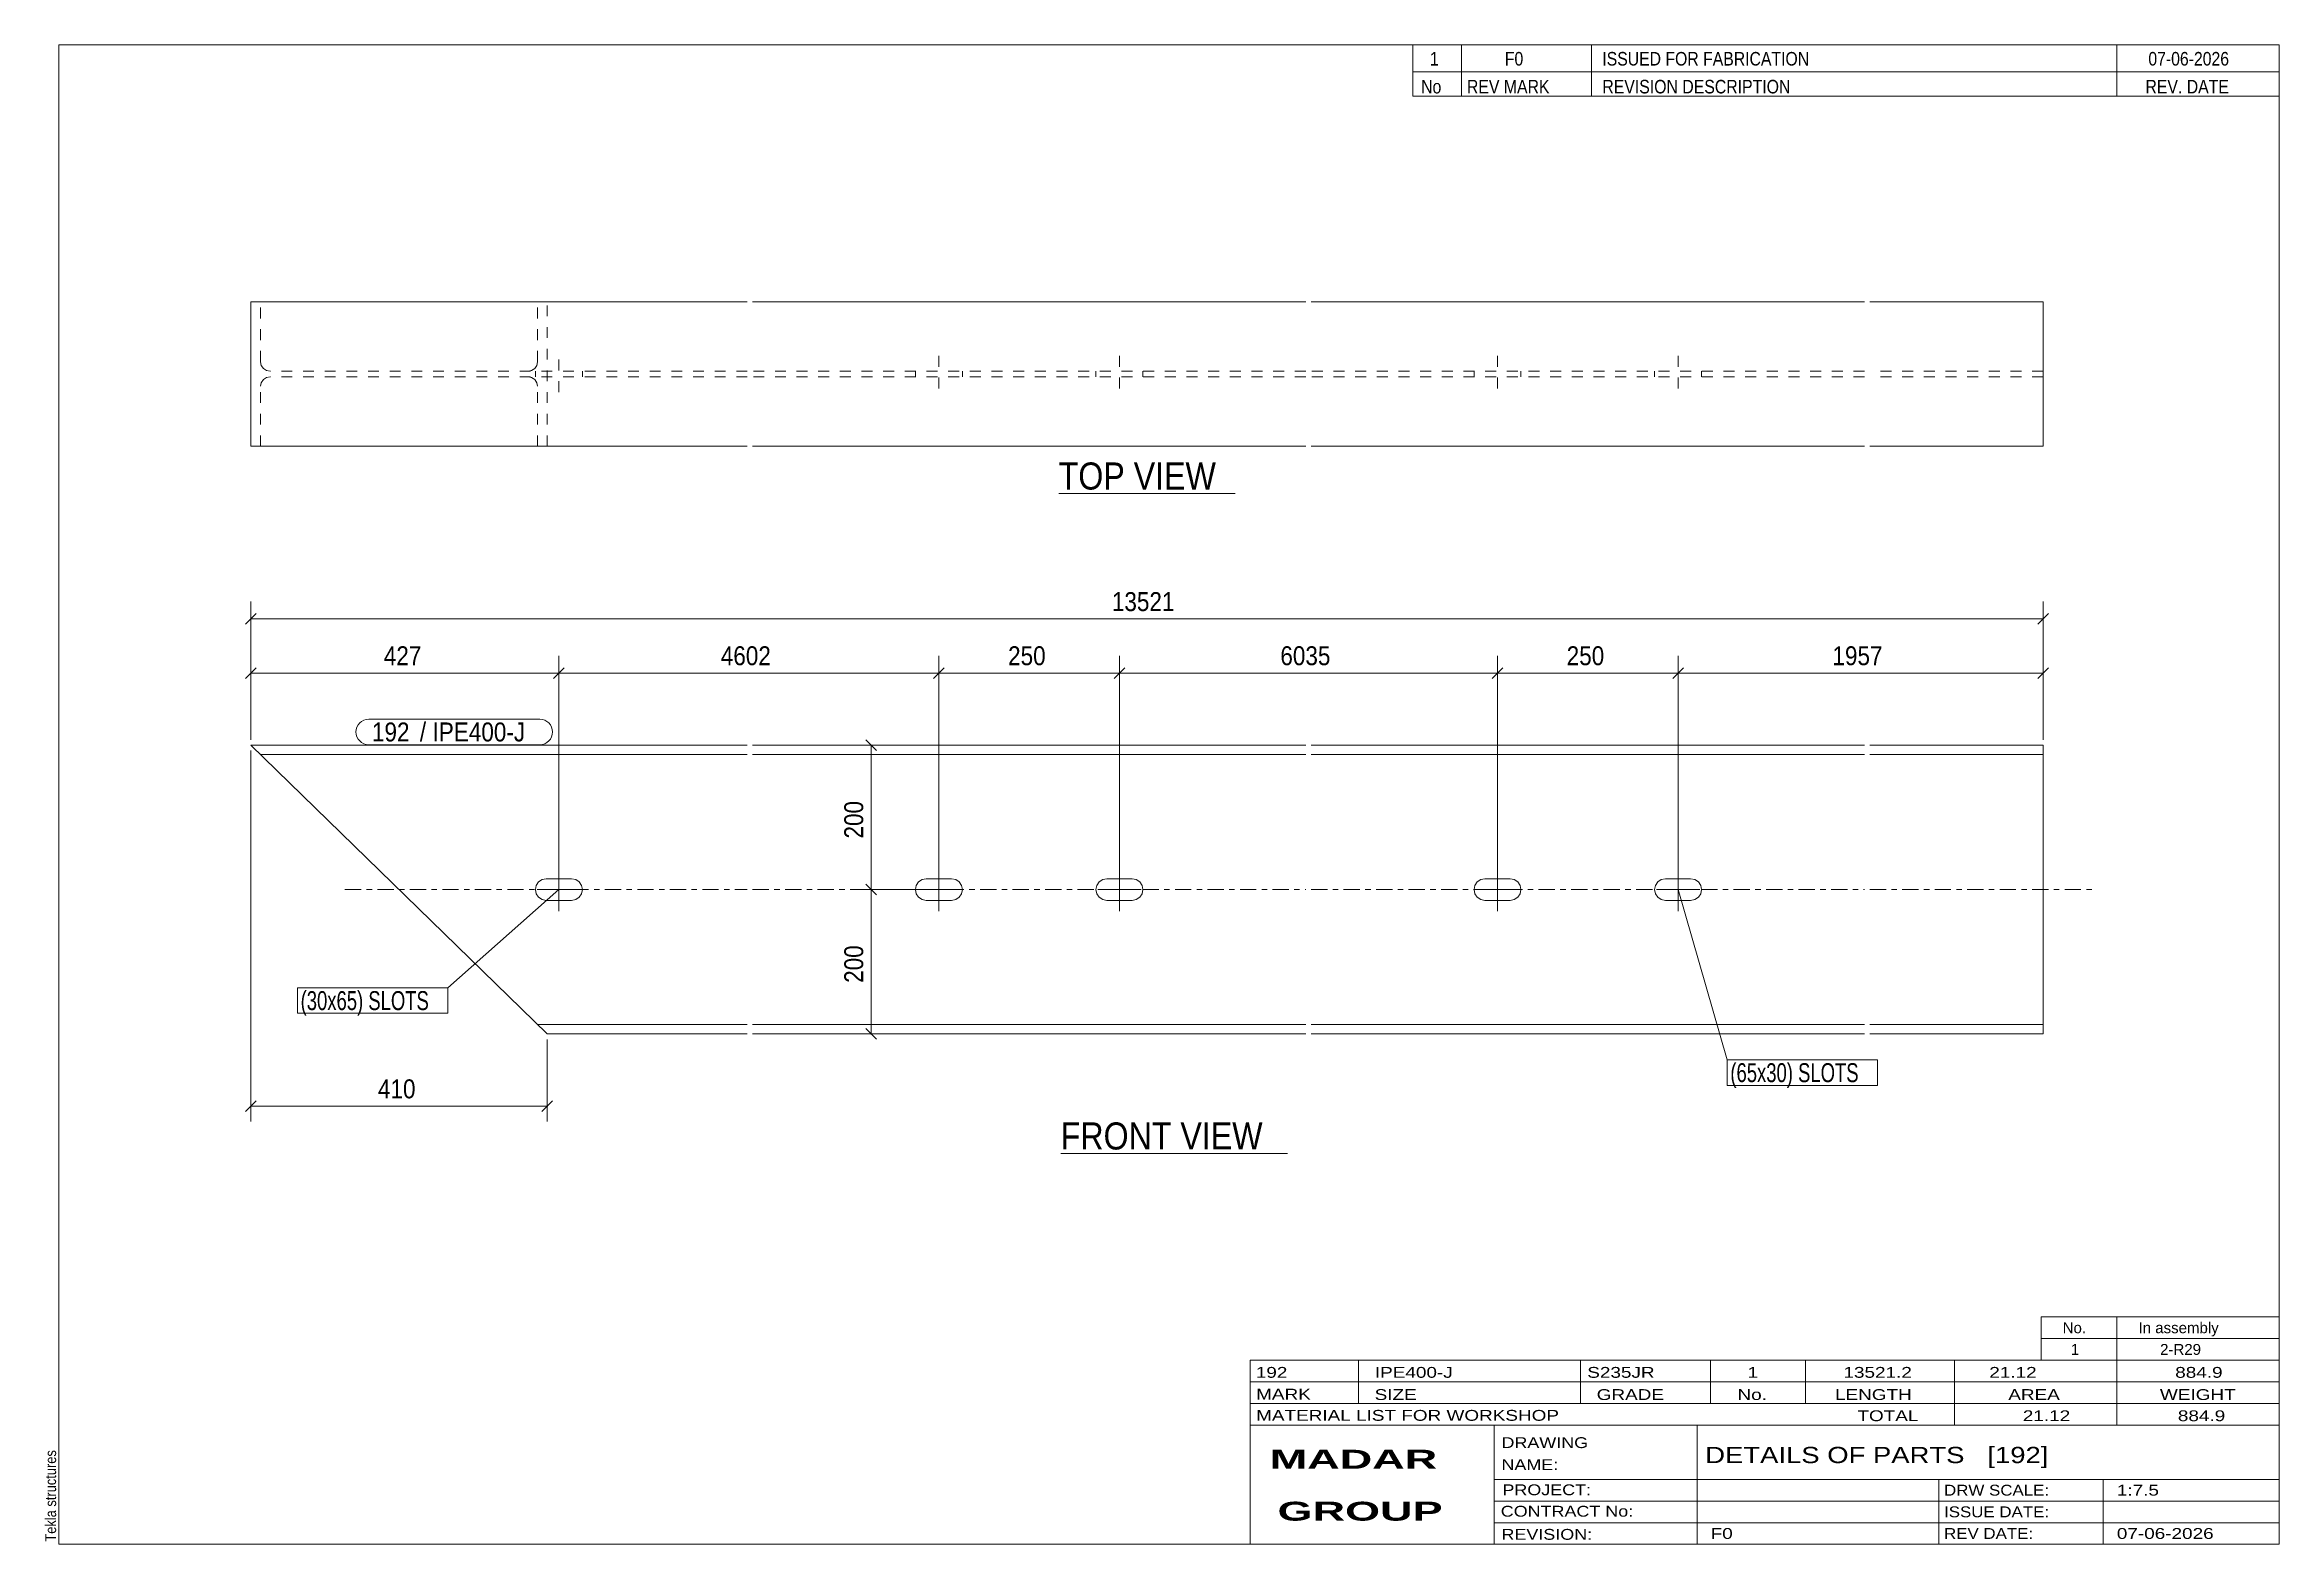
# Model space of a CAD drawing. Header units: millimetres. Extents: x 2 to 415, y 5 to 282.
import ezdxf

# ---------------------------------------------------------------- set-up
doc = ezdxf.new("R2010")
doc.units = ezdxf.units.MM
for name, pattern in [('XKITLINE00', [0]), ('XKITLINE02', [4, 2, -2]), ('XKITLINE03', [6, 3, -1, 1, -1])]:
    doc.linetypes.add(name, pattern=pattern)
for name, color, linetype, lineweight in [('Bolt', 3, 'Continuous', 0), ('BoltMark', 7, 'Continuous', 0), ('Dimensions', 7, 'Continuous', 0), ('DrawingSheet', 5, 'Continuous', 0), ('OtherObjectType', 7, 'Continuous', 0), ('Part', 2, 'Continuous', 0), ('PartMark', 7, 'Continuous', 0)]:
    doc.layers.add(name, color=color, linetype=linetype, lineweight=lineweight)
doc.styles.add('ARIAL', font='ARIAL.TTF')
doc.styles.add('ARIAL_BOLD', font='ARIALBD.TTF')
doc.styles.add('ARIAL_NARROW', font='ARIALN.TTF')

# ---------------------------------------------------------------- blocks, each defined once
blk = doc.blocks.new('*A1')
at = {"layer": 'Bolt', "color": 3, "linetype": 'XKITLINE00', "lineweight": 0}
for p, q in [((94.24, 127.78), (95.01, 127.93)), ((95.01, 127.93), (99.67, 127.93)), ((97.34, 129.93), (97.34, 121.93)), ((99.67, 127.93), (100.44, 127.78)), ((93.01, 125.93), (93.16, 126.7)), ((93.16, 125.17), (93.01, 125.93)), ((93.01, 125.93), (93.01, 125.93)), ((93.16, 126.7), (93.59, 127.35)), ((93.59, 124.52), (93.16, 125.17)), ((93.34, 125.93), (101.34, 125.93)), ((93.59, 127.35), (94.24, 127.78)), ((94.24, 124.09), (93.59, 124.52)), ((95.01, 123.93), (94.24, 124.09)), ((99.67, 123.93), (95.01, 123.93)), ((100.44, 124.09), (99.67, 123.93)), ((100.44, 127.78), (101.09, 127.35)), ((101.09, 124.52), (100.44, 124.09)), ((101.09, 127.35), (101.52, 126.7)), ((101.52, 125.17), (101.09, 124.52)), ((101.52, 126.7), (101.67, 125.93)), ((101.67, 125.93), (101.52, 125.17)), ((101.67, 125.93), (101.67, 125.93))]:
    blk.add_line(p, q, dxfattribs=at)
blk = doc.blocks.new('*A2')
at = {"layer": 'Bolt', "color": 3, "linetype": 'XKITLINE00', "lineweight": 0}
for p, q in [((165.18, 127.93), (164.41, 127.78)), ((169.84, 127.93), (165.18, 127.93)), ((167.51, 121.93), (167.51, 129.93)), ((170.61, 127.78), (169.84, 127.93)), ((198.51, 127.93), (197.75, 127.78)), ((203.18, 127.93), (198.51, 127.93)), ((200.84, 121.93), (200.84, 129.93)), ((203.94, 127.78), (203.18, 127.93)), ((268.31, 127.93), (267.55, 127.78)), ((272.98, 127.93), (268.31, 127.93)), ((270.64, 121.93), (270.64, 129.93)), ((273.74, 127.78), (272.98, 127.93)), ((301.64, 127.93), (300.88, 127.78)), ((306.31, 127.93), (301.64, 127.93)), ((303.98, 121.93), (303.98, 129.93)), ((307.08, 127.78), (306.31, 127.93)), ((163.33, 126.7), (163.18, 125.93)), ((163.18, 125.93), (163.18, 125.93)), ((163.18, 125.93), (163.33, 125.17)), ((163.76, 127.35), (163.33, 126.7)), ((163.33, 125.17), (163.76, 124.52)), ((171.51, 125.93), (163.51, 125.93)), ((164.41, 127.78), (163.76, 127.35)), ((163.76, 124.52), (164.41, 124.09)), ((164.41, 124.09), (165.18, 123.93)), ((165.18, 123.93), (169.84, 123.93)), ((169.84, 123.93), (170.61, 124.09)), ((171.26, 127.35), (170.61, 127.78)), ((170.61, 124.09), (171.26, 124.52)), ((171.69, 126.7), (171.26, 127.35)), ((171.26, 124.52), (171.69, 125.17)), ((171.84, 125.93), (171.69, 126.7)), ((171.69, 125.17), (171.84, 125.93)), ((171.84, 125.93), (171.84, 125.93)), ((196.66, 126.7), (196.51, 125.93)), ((196.51, 125.93), (196.51, 125.93)), ((196.51, 125.93), (196.66, 125.17)), ((197.1, 127.35), (196.66, 126.7)), ((196.66, 125.17), (197.1, 124.52)), ((204.84, 125.93), (196.84, 125.93)), ((197.75, 127.78), (197.1, 127.35)), ((197.1, 124.52), (197.75, 124.09)), ((197.75, 124.09), (198.51, 123.93)), ((198.51, 123.93), (203.18, 123.93)), ((203.18, 123.93), (203.94, 124.09)), ((204.59, 127.35), (203.94, 127.78)), ((203.94, 124.09), (204.59, 124.52)), ((205.03, 126.7), (204.59, 127.35)), ((204.59, 124.52), (205.03, 125.17)), ((205.18, 125.93), (205.03, 126.7)), ((205.03, 125.17), (205.18, 125.93)), ((205.18, 125.93), (205.18, 125.93)), ((266.46, 126.7), (266.31, 125.93)), ((266.31, 125.93), (266.31, 125.93)), ((266.31, 125.93), (266.46, 125.17)), ((266.9, 127.35), (266.46, 126.7)), ((266.46, 125.17), (266.9, 124.52)), ((274.64, 125.93), (266.64, 125.93)), ((267.55, 127.78), (266.9, 127.35)), ((266.9, 124.52), (267.55, 124.09)), ((267.55, 124.09), (268.31, 123.93)), ((268.31, 123.93), (272.98, 123.93)), ((272.98, 123.93), (273.74, 124.09)), ((274.39, 127.35), (273.74, 127.78)), ((273.74, 124.09), (274.39, 124.52)), ((274.83, 126.7), (274.39, 127.35)), ((274.39, 124.52), (274.83, 125.17)), ((274.98, 125.93), (274.83, 126.7)), ((274.83, 125.17), (274.98, 125.93)), ((274.98, 125.93), (274.98, 125.93)), ((299.8, 126.7), (299.64, 125.93)), ((299.64, 125.93), (299.64, 125.93)), ((299.64, 125.93), (299.8, 125.17)), ((300.23, 127.35), (299.8, 126.7)), ((299.8, 125.17), (300.23, 124.52)), ((307.98, 125.93), (299.98, 125.93)), ((300.88, 127.78), (300.23, 127.35)), ((300.23, 124.52), (300.88, 124.09)), ((300.88, 124.09), (301.64, 123.93)), ((301.64, 123.93), (306.31, 123.93)), ((306.31, 123.93), (307.08, 124.09)), ((307.73, 127.35), (307.08, 127.78)), ((307.08, 124.09), (307.73, 124.52)), ((308.16, 126.7), (307.73, 127.35)), ((307.73, 124.52), (308.16, 125.17)), ((308.31, 125.93), (308.16, 126.7)), ((308.16, 125.17), (308.31, 125.93)), ((308.31, 125.93), (308.31, 125.93))]:
    blk.add_line(p, q, dxfattribs=at)
blk = doc.blocks.new('*A3')
at = {"layer": 'Part', "color": 2, "linetype": 'XKITLINE00', "lineweight": 0}
for p, q in [((95.18, 99.27), (40.47, 152.6)), ((132.11, 152.6), (40.47, 152.6)), ((132.11, 150.87), (42.25, 150.87)), ((235.24, 152.6), (133.11, 152.6)), ((235.24, 150.87), (133.11, 150.87)), ((338.38, 152.6), (236.24, 152.6)), ((338.38, 150.87), (236.24, 150.87)), ((371.38, 152.6), (339.38, 152.6)), ((371.38, 150.87), (339.38, 150.87)), ((371.38, 152.6), (371.38, 149.13)), ((371.38, 149.13), (371.38, 102.73)), ((132.11, 101), (93.4, 101)), ((132.11, 99.27), (95.18, 99.27)), ((235.24, 101), (133.11, 101)), ((235.24, 99.27), (133.11, 99.27)), ((338.38, 101), (236.24, 101)), ((338.38, 99.27), (236.24, 99.27)), ((371.38, 101), (339.38, 101)), ((371.38, 99.27), (339.38, 99.27)), ((371.38, 102.73), (371.38, 101)), ((371.38, 101), (371.38, 99.27))]:
    blk.add_line(p, q, dxfattribs=at)
at = {"layer": 'Part', "color": 7, "linetype": 'XKITLINE03', "lineweight": 0}
for p, q in [((57.83, 125.93), (132.11, 125.93)), ((133.11, 125.93), (235.24, 125.93)), ((236.24, 125.93), (338.38, 125.93)), ((339.38, 125.93), (381.38, 125.93))]:
    blk.add_line(p, q, dxfattribs=at)
at = {"layer": 'Part', "color": 7, "linetype": 'XKITLINE02', "lineweight": 0}
for p, q in [((371.38, 101.13), (371.38, 102.07)), ((371.38, 101), (371.38, 101.13))]:
    blk.add_line(p, q, dxfattribs=at)
blk = doc.blocks.new('*A4')
at = {"layer": 'Bolt', "color": 3, "linetype": 'XKITLINE02', "lineweight": 0}
for p, q in [((97.34, 217.83), (97.34, 224.5)), ((93.01, 221.7), (93.01, 220.63)), ((101.67, 221.7), (101.67, 220.63))]:
    blk.add_line(p, q, dxfattribs=at)
blk = doc.blocks.new('*A5')
at = {"layer": 'Bolt', "color": 3, "linetype": 'XKITLINE02', "lineweight": 0}
for p, q in [((167.51, 224.5), (167.51, 217.83)), ((200.84, 224.5), (200.84, 217.83)), ((270.64, 224.5), (270.64, 217.83)), ((303.98, 224.5), (303.98, 217.83)), ((163.18, 221.7), (163.18, 220.63)), ((171.84, 221.7), (171.84, 220.63)), ((196.51, 221.7), (196.51, 220.63)), ((205.18, 221.7), (205.18, 220.63)), ((266.31, 221.7), (266.31, 220.63)), ((274.98, 221.7), (274.98, 220.63)), ((299.64, 221.7), (299.64, 220.63)), ((308.31, 221.7), (308.31, 220.63))]:
    blk.add_line(p, q, dxfattribs=at)
blk = doc.blocks.new('*A6')
at = {"layer": 'Part', "color": 2, "linetype": 'XKITLINE00', "lineweight": 0}
for p, q in [((40.47, 234.5), (132.11, 234.5)), ((40.47, 207.83), (40.47, 234.5)), ((133.11, 234.5), (235.24, 234.5)), ((236.24, 234.5), (338.38, 234.5)), ((339.38, 234.5), (371.38, 234.5)), ((371.38, 234.5), (371.38, 207.83)), ((132.11, 207.83), (40.47, 207.83)), ((235.24, 207.83), (133.11, 207.83)), ((338.38, 207.83), (236.24, 207.83)), ((371.38, 207.83), (339.38, 207.83))]:
    blk.add_line(p, q, dxfattribs=at)
at = {"layer": 'Part', "color": 7, "linetype": 'XKITLINE02', "lineweight": 0}
for p, q in [((42.25, 223.43), (42.25, 234.5)), ((93.4, 223.43), (93.4, 234.5)), ((95.18, 207.83), (95.18, 234.5)), ((42.25, 223.43), (42.39, 222.77)), ((93.27, 222.77), (93.4, 223.43)), ((42.39, 219.56), (42.25, 218.9)), ((42.25, 207.83), (42.25, 218.9)), ((42.39, 222.77), (42.77, 222.21)), ((42.77, 220.13), (42.39, 219.56)), ((42.77, 222.21), (43.35, 221.83)), ((43.35, 220.5), (42.77, 220.13)), ((43.35, 221.83), (44.03, 221.7)), ((44.03, 220.63), (43.35, 220.5)), ((132.11, 221.7), (44.03, 221.7)), ((132.11, 220.63), (44.03, 220.63)), ((91.62, 221.7), (92.3, 221.83)), ((92.3, 220.5), (91.62, 220.63)), ((92.3, 221.83), (92.88, 222.21)), ((92.88, 220.13), (92.3, 220.5)), ((92.88, 222.21), (93.27, 222.77)), ((93.27, 219.56), (92.88, 220.13)), ((93.4, 218.9), (93.27, 219.56)), ((93.4, 207.83), (93.4, 218.9)), ((235.24, 221.7), (133.11, 221.7)), ((235.24, 220.63), (133.11, 220.63)), ((338.38, 221.7), (236.24, 221.7)), ((338.38, 220.63), (236.24, 220.63)), ((371.38, 221.7), (339.38, 221.7)), ((371.38, 220.63), (339.38, 220.63))]:
    blk.add_line(p, q, dxfattribs=at)
blk = doc.blocks.new('*A7')
at = {"layer": 'DrawingSheet', "color": 5, "linetype": 'XKITLINE00', "lineweight": 0}
for p, q in [((415, 282), (5, 282)), ((5, 282), (5, 5)), ((415, 5), (415, 282)), ((5, 5), (415, 5))]:
    blk.add_line(p, q, dxfattribs=at)
at = {"layer": 'DrawingSheet', "color": 5, "style": 'ARIAL', "width": 0.85}
blk.add_text('Tekla structures', height=2, rotation=90, dxfattribs=at).set_placement((4.5, 5.5))
blk = doc.blocks.new('*A8')
at = {"layer": 'OtherObjectType', "color": 7, "linetype": 'XKITLINE00', "lineweight": 0}
for p, q in [((371, 47), (415, 47)), ((371, 43), (371, 47)), ((385, 43), (385, 47)), ((415, 43), (415, 47)), ((371, 43), (415, 43)), ((371, 39), (371, 43)), ((385, 39), (385, 43)), ((415, 39), (415, 43)), ((371, 39), (415, 39))]:
    blk.add_line(p, q, dxfattribs=at)
at = {"layer": 'OtherObjectType', "color": 7, "style": 'ARIAL_NARROW', "width": 1.211571}
for s, p in [('No.', (375, 44)), ('In assembly', (389, 44)), ('1', (376.5, 40)), ('2-R29', (392.99, 40))]:
    blk.add_text(s, height=2, dxfattribs=at).set_placement(p)
blk = doc.blocks.new('*A9')
at = {"layer": 'OtherObjectType', "color": 7, "linetype": 'XKITLINE00', "lineweight": 0}
for p, q in [((255, 282), (415, 282)), ((415, 282), (255, 282)), ((255, 282), (255, 277)), ((264, 282), (264, 277)), ((288, 282), (288, 277)), ((385, 282), (385, 277)), ((415, 282), (415, 277)), ((255, 277), (415, 277)), ((255, 277), (255, 272.5)), ((255, 277), (415, 277)), ((264, 277), (264, 272.5)), ((288, 277), (288, 272.5)), ((385, 277), (385, 272.5)), ((415, 277), (415, 272.5)), ((415, 272.5), (255, 272.5))]:
    blk.add_line(p, q, dxfattribs=at)
at = {"layer": 'OtherObjectType', "color": 7, "style": 'ARIAL_NARROW'}
for s, width, p in [('1', 1.017001, (258.16, 278.15)), ('F0', 1.017001, (272, 278.15)), ('ISSUED FOR FABRICATION', 1.017001, (290, 278.15)), ('07-06-2026', 1.017001, (390.82, 278.15)), ('No', 1.02, (256.54, 273)), ('REV MARK', 1.02, (265, 273)), ('REVISION DESCRIPTION', 1.02, (290, 273)), ('REV. DATE', 1.02, (390.28, 273))]:
    blk.add_text(s, height=2.5, dxfattribs=dict(at, width=width)).set_placement(p)
blk = doc.blocks.new('*A10')
at = {"layer": 'OtherObjectType', "color": 7, "linetype": 'XKITLINE00', "lineweight": 0}
for p, q in [((225, 39), (415, 39)), ((225, 39), (225, 35)), ((225, 39), (415, 39)), ((245, 35), (245, 39)), ((286, 35), (286, 39)), ((310, 35), (310, 39)), ((327.5, 35), (327.5, 39)), ((355, 35), (355, 39)), ((385, 35), (385, 39)), ((415, 35), (415, 39)), ((225, 35), (415, 35)), ((225, 35), (225, 5)), ((225, 35), (415, 35)), ((245, 31), (245, 35)), ((286, 31), (286, 35)), ((310, 31), (310, 35)), ((327.5, 31), (327.5, 35)), ((355, 31), (355, 35)), ((385, 31), (385, 35)), ((415, 31), (415, 35)), ((225, 31), (415, 31)), ((355, 27), (355, 31)), ((385, 27), (385, 31)), ((415, 27), (415, 31)), ((225, 27), (415, 27)), ((270, 21), (270, 27)), ((307.5, 17), (307.5, 27)), ((415, 21), (415, 27)), ((270, 21), (270, 5)), ((415, 17), (415, 21)), ((270, 17), (415, 17)), ((307.5, 5), (307.5, 17)), ((352.16, 13), (352.16, 17)), ((382.5, 5), (382.5, 17)), ((415, 13), (415, 17)), ((270, 13), (415, 13)), ((352.16, 5), (352.16, 13)), ((415, 9), (415, 13)), ((270, 9), (415, 9)), ((415, 5), (415, 9)), ((225, 5), (415, 5)), ((262.5, 5), (415, 5))]:
    blk.add_line(p, q, dxfattribs=at)
at = {"layer": 'OtherObjectType', "color": 7, "style": 'ARIAL_NARROW'}
for s, height, width, p in [('192', 2, 1.525501, (226.01, 35.76)), ('IPE400-J', 2, 1.525501, (248, 35.76)), ('S235JR', 2, 1.525501, (287.22, 35.76)), ('1', 2, 1.525501, (316.82, 35.76)), ('13521.2', 2, 1.525501, (334.52, 35.76)), ('21.12', 2, 1.525501, (361.45, 35.76)), ('884.9', 2, 1.525501, (395.78, 35.76)), ('MARK', 2, 1.525501, (226.08, 31.73)), ('SIZE', 2, 1.525501, (247.96, 31.66)), ('GRADE', 2, 1.525501, (288.96, 31.66)), ('No.', 2, 1.525501, (314.96, 31.66)), ('LENGTH', 2, 1.525501, (332.96, 31.66)), ('AREA', 2, 1.525501, (364.96, 31.66)), ('WEIGHT', 2, 1.525501, (392.96, 31.66)), ('MATERIAL LIST FOR WORKSHOP', 2, 1.525501, (226.08, 27.82)), ('TOTAL', 2, 1.525501, (337.1, 27.75)), ('21.12', 2, 1.525501, (367.64, 27.75)), ('884.9', 2, 1.525501, (396.27, 27.75)), ('DRAWING', 2, 1.445, (271.38, 22.78)), ('NAME:', 2, 1.445, (271.38, 18.72)), ('DETAILS OF PARTS   [192]', 3, 1.474651, (309, 20)), ('PROJECT:', 2, 1.445, (271.55, 14.07)), ('DRW SCALE:', 2, 1.36, (353.1, 14)), ('1:7.5', 2, 1.525501, (385, 14)), ('CONTRACT No:', 2, 1.445, (271.25, 10.11)), ('ISSUE DATE:', 2, 1.36, (353.1, 10)), ('REVISION:', 2, 1.445, (271.38, 5.84)), ('F0', 2, 1.525501, (310, 6)), ('REV DATE:', 2, 1.36, (353.1, 6)), ('07-06-2026', 2, 1.525501, (385, 6))]:
    blk.add_text(s, height=height, dxfattribs=dict(at, width=width)).set_placement(p)
at = {"layer": 'OtherObjectType', "color": 1, "style": 'ARIAL_BOLD', "width": 1.7}
for s, p in [('MADAR ', (228.58, 18.97)), ('GROUP', (230.03, 9.37))]:
    blk.add_text(s, height=3.5, dxfattribs=at).set_placement(p)
blk = doc.blocks.new('*A11')
at = {"layer": 'Dimensions', "color": 7, "linetype": 'XKITLINE00', "lineweight": 0}
for p, q in [((166.51, 125.93), (151.78, 125.93)), ((153.99, 126.92), (155.97, 124.94)), ((154.98, 99.27), (154.98, 125.93)), ((166.51, 99.27), (151.78, 99.27)), ((153.99, 100.26), (155.97, 98.28))]:
    blk.add_line(p, q, dxfattribs=at)
at = {"layer": 'Dimensions', "color": 3}
for p in [(154.98, 125.93), (154.98, 99.27)]:
    blk.add_point(p, dxfattribs=at)
at = {"layer": 'Dimensions', "color": 3, "style": 'ARIAL', "width": 0.85}
blk.add_text('200', height=3.5, rotation=90.0002, dxfattribs=at).set_placement((153.53, 108.71))
blk = doc.blocks.new('*A12')
at = {"layer": 'Dimensions', "color": 7, "linetype": 'XKITLINE00', "lineweight": 0}
for p, q in [((153.99, 153.59), (155.97, 151.61)), ((166.51, 152.6), (151.78, 152.6)), ((154.98, 125.93), (154.98, 152.6)), ((166.51, 125.93), (151.78, 125.93)), ((153.99, 126.92), (155.97, 124.94))]:
    blk.add_line(p, q, dxfattribs=at)
at = {"layer": 'Dimensions', "color": 3}
for p in [(154.98, 152.6), (154.98, 125.93)]:
    blk.add_point(p, dxfattribs=at)
at = {"layer": 'Dimensions', "color": 3, "style": 'ARIAL', "width": 0.85}
blk.add_text('200', height=3.5, rotation=90.0002, dxfattribs=at).set_placement((153.53, 135.37))
blk = doc.blocks.new('*A13')
at = {"layer": 'Dimensions', "color": 7, "linetype": 'XKITLINE00', "lineweight": 0}
for p, q in [((40.47, 153.6), (40.47, 179.13)), ((371.38, 153.6), (371.38, 179.13)), ((41.46, 176.92), (39.48, 174.94)), ((40.47, 175.93), (371.38, 175.93)), ((372.37, 176.92), (370.39, 174.94))]:
    blk.add_line(p, q, dxfattribs=at)
at = {"layer": 'Dimensions', "color": 3}
for p in [(40.47, 175.93), (371.38, 175.93)]:
    blk.add_point(p, dxfattribs=at)
at = {"layer": 'Dimensions', "color": 3, "style": 'ARIAL', "width": 0.85}
blk.add_text('13521', height=3.5, dxfattribs=at).set_placement((199.44, 177.38))
blk = doc.blocks.new('*A14')
at = {"layer": 'Dimensions', "color": 7, "linetype": 'XKITLINE00', "lineweight": 0}
for p, q in [((40.47, 151.6), (40.47, 83.13)), ((95.18, 98.27), (95.18, 83.13)), ((41.46, 86.92), (39.48, 84.94)), ((96.17, 86.92), (94.19, 84.94)), ((40.47, 85.93), (95.18, 85.93))]:
    blk.add_line(p, q, dxfattribs=at)
at = {"layer": 'Dimensions', "color": 3}
for p in [(40.47, 85.93), (95.18, 85.93)]:
    blk.add_point(p, dxfattribs=at)
at = {"layer": 'Dimensions', "color": 3, "style": 'ARIAL', "width": 0.85}
blk.add_text('410', height=3.5, dxfattribs=at).set_placement((63.93, 87.38))
blk = doc.blocks.new('*A15')
at = {"layer": 'Dimensions', "color": 7, "linetype": 'XKITLINE00', "lineweight": 0}
for p, q in [((41.46, 166.92), (39.48, 164.94)), ((40.47, 153.6), (40.47, 169.13)), ((40.47, 165.93), (97.34, 165.93)), ((98.33, 166.92), (96.35, 164.94)), ((97.34, 126.93), (97.34, 169.13))]:
    blk.add_line(p, q, dxfattribs=at)
at = {"layer": 'Dimensions', "color": 3}
for p in [(40.47, 165.93), (97.34, 165.93)]:
    blk.add_point(p, dxfattribs=at)
at = {"layer": 'Dimensions', "color": 3, "style": 'ARIAL', "width": 0.85}
blk.add_text('427', height=3.5, dxfattribs=at).set_placement((65.01, 167.38))
blk = doc.blocks.new('*A16')
at = {"layer": 'Dimensions', "color": 7, "linetype": 'XKITLINE00', "lineweight": 0}
for p, q in [((98.33, 166.92), (96.35, 164.94)), ((97.34, 126.93), (97.34, 169.13)), ((97.34, 165.93), (167.51, 165.93)), ((168.5, 166.92), (166.52, 164.94)), ((167.51, 126.93), (167.51, 169.13))]:
    blk.add_line(p, q, dxfattribs=at)
at = {"layer": 'Dimensions', "color": 3}
for p in [(97.34, 165.93), (167.51, 165.93)]:
    blk.add_point(p, dxfattribs=at)
at = {"layer": 'Dimensions', "color": 3, "style": 'ARIAL', "width": 0.85}
blk.add_text('4602', height=3.5, dxfattribs=at).set_placement((127.23, 167.38))
blk = doc.blocks.new('*A17')
at = {"layer": 'Dimensions', "color": 7, "linetype": 'XKITLINE00', "lineweight": 0}
for p, q in [((168.5, 166.92), (166.52, 164.94)), ((167.51, 126.93), (167.51, 169.13)), ((167.51, 165.93), (200.84, 165.93)), ((201.83, 166.92), (199.85, 164.94)), ((200.84, 126.93), (200.84, 169.13))]:
    blk.add_line(p, q, dxfattribs=at)
at = {"layer": 'Dimensions', "color": 3}
for p in [(167.51, 165.93), (200.84, 165.93)]:
    blk.add_point(p, dxfattribs=at)
at = {"layer": 'Dimensions', "color": 3, "style": 'ARIAL', "width": 0.85}
blk.add_text('250', height=3.5, dxfattribs=at).set_placement((180.28, 167.38))
blk = doc.blocks.new('*A18')
at = {"layer": 'Dimensions', "color": 7, "linetype": 'XKITLINE00', "lineweight": 0}
for p, q in [((201.83, 166.92), (199.85, 164.94)), ((200.84, 126.93), (200.84, 169.13)), ((200.84, 165.93), (270.64, 165.93)), ((271.63, 166.92), (269.65, 164.94)), ((270.64, 126.93), (270.64, 169.13))]:
    blk.add_line(p, q, dxfattribs=at)
at = {"layer": 'Dimensions', "color": 3}
for p in [(200.84, 165.93), (270.64, 165.93)]:
    blk.add_point(p, dxfattribs=at)
at = {"layer": 'Dimensions', "color": 3, "style": 'ARIAL', "width": 0.85}
blk.add_text('6035', height=3.5, dxfattribs=at).set_placement((230.55, 167.38))
blk = doc.blocks.new('*A19')
at = {"layer": 'Dimensions', "color": 7, "linetype": 'XKITLINE00', "lineweight": 0}
for p, q in [((271.63, 166.92), (269.65, 164.94)), ((270.64, 126.93), (270.64, 169.13)), ((270.64, 165.93), (303.98, 165.93)), ((304.97, 166.92), (302.99, 164.94)), ((303.98, 126.93), (303.98, 169.13))]:
    blk.add_line(p, q, dxfattribs=at)
at = {"layer": 'Dimensions', "color": 3}
for p in [(270.64, 165.93), (303.98, 165.93)]:
    blk.add_point(p, dxfattribs=at)
at = {"layer": 'Dimensions', "color": 3, "style": 'ARIAL', "width": 0.85}
blk.add_text('250', height=3.5, dxfattribs=at).set_placement((283.42, 167.38))
blk = doc.blocks.new('*A20')
at = {"layer": 'Dimensions', "color": 7, "linetype": 'XKITLINE00', "lineweight": 0}
for p, q in [((304.97, 166.92), (302.99, 164.94)), ((303.98, 126.93), (303.98, 169.13)), ((303.98, 165.93), (371.38, 165.93)), ((372.37, 166.92), (370.39, 164.94)), ((371.38, 153.6), (371.38, 169.13))]:
    blk.add_line(p, q, dxfattribs=at)
at = {"layer": 'Dimensions', "color": 3}
for p in [(303.98, 165.93), (371.38, 165.93)]:
    blk.add_point(p, dxfattribs=at)
at = {"layer": 'Dimensions', "color": 3, "style": 'ARIAL', "width": 0.85}
blk.add_text('1957', height=3.5, dxfattribs=at).set_placement((332.49, 167.38))
blk = doc.blocks.new('*A21')
at = {"layer": 'BoltMark', "color": 7, "linetype": 'XKITLINE00', "lineweight": 0}
for p, q in [((303.98, 125.93), (313.04, 94.47)), ((313.04, 94.47), (340.82, 94.47)), ((313.04, 89.77), (313.04, 94.47)), ((340.82, 89.77), (340.82, 94.47)), ((313.04, 89.77), (340.82, 89.77))]:
    blk.add_line(p, q, dxfattribs=at)
at = {"layer": 'BoltMark', "color": 3, "style": 'ARIAL_NARROW', "width": 0.85}
blk.add_text('(65x30) SLOTS', height=3.5, dxfattribs=at).set_placement((313.64, 90.37))
blk = doc.blocks.new('*A22')
at = {"layer": 'BoltMark', "color": 7, "linetype": 'XKITLINE00', "lineweight": 0}
for p, q in [((97.34, 125.93), (76.83, 107.78)), ((49.05, 107.78), (76.83, 107.78)), ((49.05, 103.08), (49.05, 107.78)), ((76.83, 103.08), (76.83, 107.78)), ((49.05, 103.08), (76.83, 103.08))]:
    blk.add_line(p, q, dxfattribs=at)
at = {"layer": 'BoltMark', "color": 3, "style": 'ARIAL_NARROW', "width": 0.85}
blk.add_text('(30x65) SLOTS', height=3.5, dxfattribs=at).set_placement((49.65, 103.68))
blk = doc.blocks.new('*A23')
at = {"layer": 'PartMark', "color": 7, "linetype": 'XKITLINE00', "lineweight": 0}
for p, q in [((62.22, 157.4), (93.81, 157.4)), ((62.22, 152.7), (93.81, 152.7))]:
    blk.add_line(p, q, dxfattribs=at)
for centre, start, end in [((62.22, 155.05), 90, 270), ((93.81, 155.05), 270, 90)]:
    blk.add_arc(centre, 2.35, start, end, dxfattribs=at)
at = {"layer": 'PartMark', "color": 1, "style": 'ARIAL', "width": 0.85}
blk.add_text('192', height=3.5, dxfattribs=at).set_placement((62.82, 153.3))
at = {"layer": 'PartMark', "color": 3, "style": 'ARIAL', "width": 0.85}
for s, p in [('/', (71.66, 153.3)), ('IPE400-J', (74.01, 153.3))]:
    blk.add_text(s, height=3.5, dxfattribs=at).set_placement(p)
blk = doc.blocks.new('*A24')
at = {"layer": 'OtherObjectType', "color": 7, "linetype": 'XKITLINE00', "lineweight": 0}
blk.add_line((190, 77.18), (231.85, 77.18), dxfattribs=at)
at = {"layer": 'OtherObjectType', "color": 3, "style": 'ARIAL', "width": 0.85}
blk.add_text('FRONT VIEW', height=5, dxfattribs=at).set_placement((190, 77.93))
blk = doc.blocks.new('*A25')
at = {"layer": 'OtherObjectType', "color": 7, "linetype": 'XKITLINE00', "lineweight": 0}
blk.add_line((189.62, 199.08), (222.23, 199.08), dxfattribs=at)
at = {"layer": 'OtherObjectType', "color": 3, "style": 'ARIAL', "width": 0.85}
blk.add_text('TOP VIEW', height=5, dxfattribs=at).set_placement((189.62, 199.83))

msp = doc.modelspace()

# ---------------------------------------------------------------- block references
at = {"lineweight": 0}
for name in ['*A7', '*A9', '*A6', '*A4', '*A5', '*A25', '*A13', '*A15', '*A16', '*A17', '*A18', '*A19', '*A20', '*A23', '*A12', '*A14', '*A3', '*A1', '*A2', '*A22', '*A11', '*A21', '*A24', '*A8', '*A10']:
    msp.add_blockref(name, (0, 0), dxfattribs=at)

doc.saveas('drawing.dxf')
